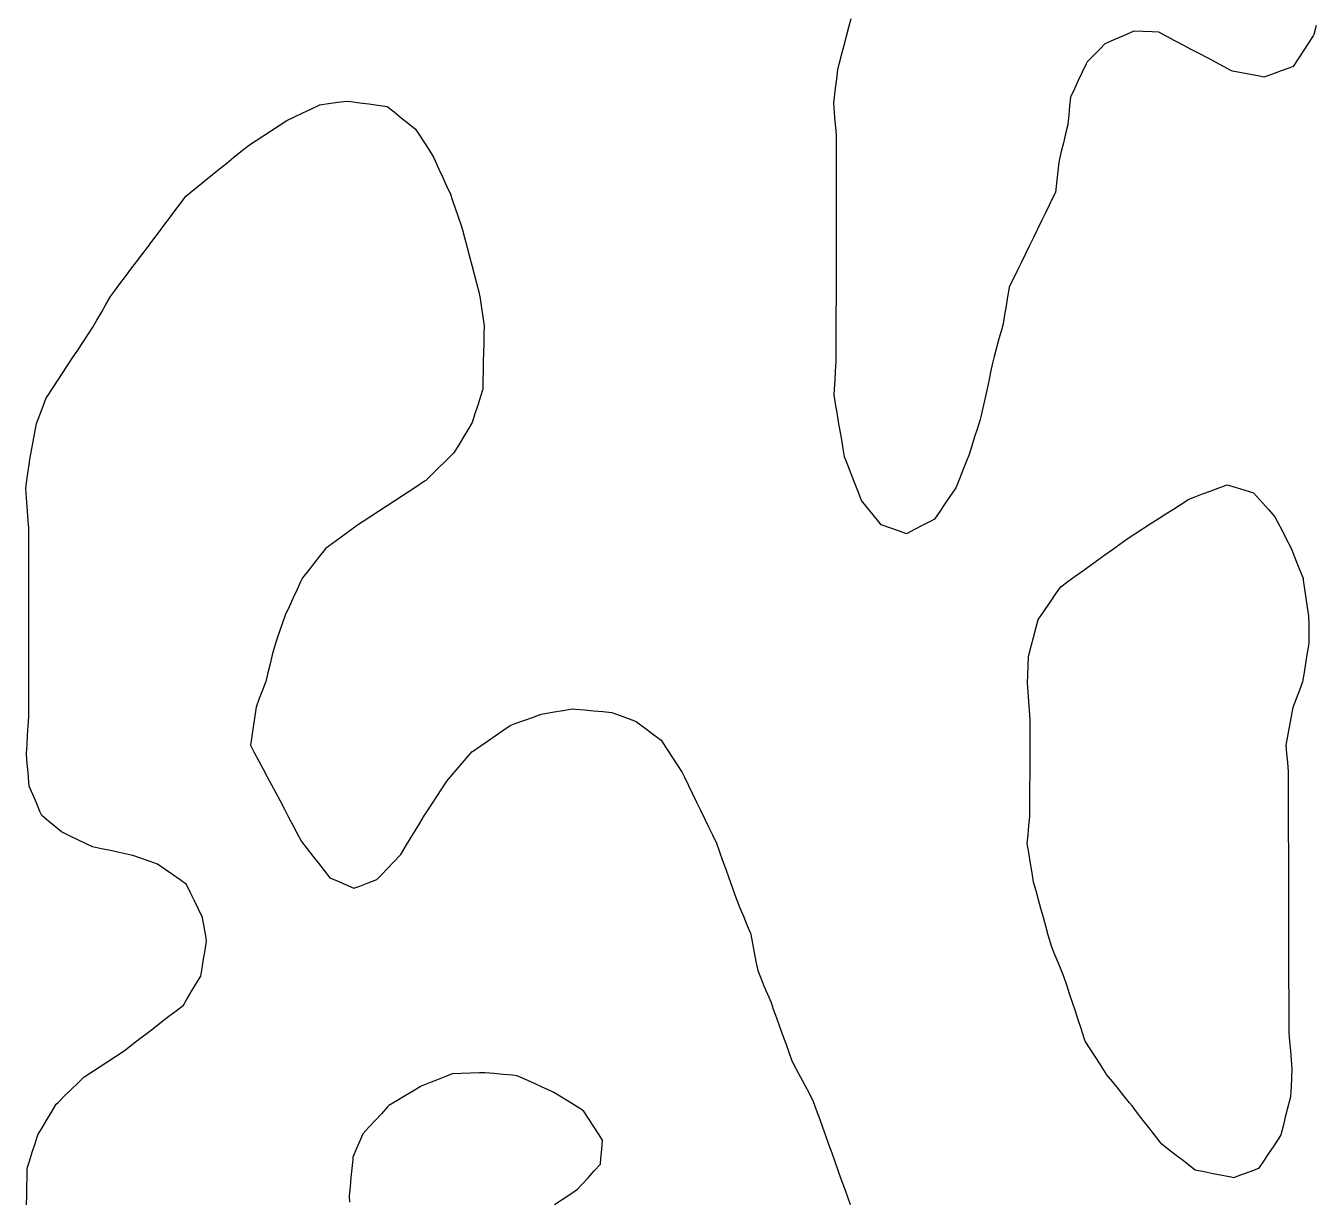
# Model space of a CAD drawing. Header units: millimetres. Extents: x 230 to 3347, y 514 to 5196.
# Drawn here: x 1541.1 to 1682, y 1650.6 to 1778.9 of the extents above; entities that cross this region are included whole.
import ezdxf

# ---------------------------------------------------------------- set-up
doc = ezdxf.new("R2010")
doc.units = ezdxf.units.MM
for name, color, linetype in [('ALL_HOLES', 1, 'Continuous'), ('OUTLINE_ISLAND_01_HOLE_09', 1, 'Continuous'), ('OUTLINE_ISLAND_01_HOLE_17', 1, 'Continuous'), ('OUTLINE_ISLAND_01_HOLE_30', 1, 'Continuous')]:
    doc.layers.add(name, color=color, linetype=linetype)

msp = doc.modelspace()

# ---------------------------------------------------------------- linework, layer by layer
at = {"layer": 'ALL_HOLES'}
for points in [[(1682.005, 1778.8795), (1681.7472, 1777.9133), (1681.6584, 1777.7749), (1681.1182, 1776.9334), (1680.578, 1776.0919), (1680.0378, 1775.2503), (1679.4976, 1774.4088), (1679.1097, 1774.268), (1678.1697, 1773.9269), (1677.2297, 1773.5858), (1676.2896, 1773.2447), (1675.7974, 1773.3399), (1674.8156, 1773.5298), (1673.8338, 1773.7197), (1672.852, 1773.9095), (1672.7731, 1773.9512), (1671.8887, 1774.4179), (1671.0043, 1774.8846), (1670.1199, 1775.3513), (1669.2355, 1775.8181), (1668.3511, 1776.2848), (1667.4667, 1776.7515), (1666.5823, 1777.2182), (1665.6979, 1777.685), (1664.8135, 1778.1517), (1664.0926, 1778.1804), (1663.0934, 1778.2201), (1662.0942, 1778.2598), (1661.6829, 1778.0799), (1660.7667, 1777.6792), (1659.8505, 1777.2784), (1658.9343, 1776.8777), (1658.4202, 1776.3574), (1657.7174, 1775.646), (1657.0146, 1774.9346), (1656.8963, 1774.6872), (1656.4648, 1773.7851), (1656.0333, 1772.883), (1655.6018, 1771.9809), (1655.1702, 1771.0788), (1655.0836, 1770.1045), (1654.995, 1769.1084), (1654.9064, 1768.1123), (1654.8874, 1768.0348), (1654.6493, 1767.0636), (1654.4113, 1766.0923), (1654.1732, 1765.1211), (1653.9351, 1764.1498), (1653.8784, 1763.6488), (1653.7659, 1762.6551), (1653.6533, 1761.6615), (1653.5408, 1760.6678), (1653.3343, 1760.2457), (1652.8948, 1759.3474), (1652.4554, 1758.4492), (1652.0159, 1757.5509), (1651.5765, 1756.6526), (1651.1371, 1755.7543), (1650.6976, 1754.8561), (1650.2582, 1753.9578), (1649.8187, 1753.0595), (1649.3793, 1752.1613), (1648.9398, 1751.263), (1648.5004, 1750.3647), (1648.4833, 1750.2631), (1648.3171, 1749.277), (1648.1509, 1748.2909), (1647.9848, 1747.3048), (1647.8186, 1746.3187), (1647.6294, 1745.6354), (1647.3625, 1744.6717), (1647.0956, 1743.7079), (1646.8288, 1742.7442), (1646.6699, 1742.01), (1646.4585, 1741.0326), (1646.2471, 1740.0552), (1646.0356, 1739.0778), (1645.8242, 1738.1004), (1645.6127, 1737.123), (1645.4013, 1736.1456), (1645.315, 1735.8709), (1645.0153, 1734.9169), (1644.7157, 1733.9628), (1644.4161, 1733.0088), (1644.1164, 1732.0547), (1643.7983, 1731.2543), (1643.429, 1730.325), (1643.0598, 1729.3957), (1642.6905, 1728.4663), (1642.5786, 1728.3001), (1642.0204, 1727.4704), (1641.4623, 1726.6406), (1640.9041, 1725.8109), (1640.3459, 1724.9812), (1639.9383, 1724.7714), (1639.0492, 1724.3138), (1638.16, 1723.8562), (1637.2709, 1723.3985), (1636.4137, 1723.6952), (1635.4687, 1724.0224), (1634.5237, 1724.3495), (1634.2466, 1724.6943), (1633.6203, 1725.4739), (1632.994, 1726.2535), (1632.3677, 1727.033), (1632.3262, 1727.1399), (1631.9643, 1728.0721), (1631.6024, 1729.0043), (1631.2405, 1729.9366), (1630.8786, 1730.8688), (1630.5167, 1731.801), (1630.3706, 1732.6583), (1630.2025, 1733.6441), (1630.0345, 1734.6299), (1629.8665, 1735.6157), (1629.6985, 1736.6015), (1629.5305, 1737.5873), (1629.3625, 1738.573), (1629.4025, 1739.1619), (1629.4703, 1740.1596), (1629.5381, 1741.1573), (1629.6059, 1742.155), (1629.6065, 1742.8047), (1629.6075, 1743.8047), (1629.6084, 1744.8047), (1629.6094, 1745.8047), (1629.6103, 1746.8047), (1629.6113, 1747.8047), (1629.6122, 1748.8047), (1629.6132, 1749.8047), (1629.6141, 1750.8047), (1629.6151, 1751.8047), (1629.616, 1752.8047), (1629.617, 1753.8047), (1629.6179, 1754.8047), (1629.6189, 1755.8047), (1629.6198, 1756.8047), (1629.6208, 1757.8047), (1629.6217, 1758.8047), (1629.6227, 1759.8047), (1629.6236, 1760.8047), (1629.6246, 1761.8047), (1629.6255, 1762.8047), (1629.6265, 1763.8047), (1629.6274, 1764.8047), (1629.6283, 1765.8047), (1629.6293, 1766.8047), (1629.5773, 1767.4114), (1629.492, 1768.4077), (1629.4067, 1769.4041), (1629.3213, 1770.4004), (1629.4043, 1771.0714), (1629.5271, 1772.0639), (1629.6499, 1773.0563), (1629.7727, 1774.0487), (1629.9718, 1774.8202), (1630.2216, 1775.7885), (1630.4715, 1776.7568), (1630.7214, 1777.725), (1630.9712, 1778.6933), (1631.2211, 1779.6616)], [(1541.1897, 1650.1283), (1541.2108, 1651.1281), (1541.2319, 1652.1278), (1541.253, 1653.1276), (1541.2741, 1654.1274), (1541.5179, 1654.8961), (1541.8202, 1655.8493), (1542.1224, 1656.8025), (1542.4247, 1657.7557), (1542.8903, 1658.5293), (1543.4059, 1659.386), (1543.9216, 1660.2428), (1544.4373, 1661.0996), (1544.6418, 1661.2991), (1545.3578, 1661.9973), (1546.0737, 1662.6955), (1546.7896, 1663.3937), (1547.5055, 1664.0918), (1547.5716, 1664.1349), (1548.4097, 1664.6804), (1549.2478, 1665.2259), (1550.0859, 1665.7715), (1550.924, 1666.317), (1551.7621, 1666.8625), (1551.9849, 1667.0346), (1552.7765, 1667.6457), (1553.568, 1668.2569), (1554.3595, 1668.868), (1555.1511, 1669.4791), (1555.9426, 1670.0902), (1556.7341, 1670.7014), (1557.5257, 1671.3125), (1558.3172, 1671.9236), (1558.6623, 1672.497), (1559.178, 1673.3538), (1559.6937, 1674.2106), (1560.2094, 1675.0674), (1560.3597, 1675.9594), (1560.5258, 1676.9455), (1560.6919, 1677.9316), (1560.858, 1678.9177), (1560.7616, 1679.4728), (1560.5907, 1680.4581), (1560.4197, 1681.4434), (1560.3944, 1681.4953), (1559.957, 1682.3946), (1559.5195, 1683.2938), (1559.082, 1684.1931), (1558.6446, 1685.0923), (1557.9521, 1685.5852), (1557.1374, 1686.1651), (1556.3228, 1686.745), (1555.5081, 1687.3249), (1554.7033, 1687.6049), (1553.7588, 1687.9334), (1552.8144, 1688.262), (1552.3026, 1688.3717), (1551.3248, 1688.5812), (1550.347, 1688.7908), (1549.3692, 1689.0003), (1548.3914, 1689.2099), (1547.6992, 1689.5435), (1546.7983, 1689.9777), (1545.8975, 1690.4119), (1544.9967, 1690.846), (1544.3901, 1691.3489), (1543.6202, 1691.9871), (1542.8504, 1692.6253), (1542.6601, 1693.0716), (1542.2679, 1693.9915), (1541.8758, 1694.9114), (1541.4836, 1695.8313), (1541.4428, 1696.3059), (1541.3572, 1697.3022), (1541.2716, 1698.2985), (1541.186, 1699.2949), (1541.1928, 1699.4099), (1541.2517, 1700.4081), (1541.3106, 1701.4064), (1541.3695, 1702.4047), (1541.4285, 1703.4029), (1541.429, 1704.1016), (1541.4299, 1705.1016), (1541.4307, 1706.1016), (1541.4315, 1707.1016), (1541.4324, 1708.1016), (1541.4332, 1709.1016), (1541.434, 1710.1016), (1541.4348, 1711.1016), (1541.4357, 1712.1016), (1541.4365, 1713.1016), (1541.4373, 1714.1016), (1541.4381, 1715.1016), (1541.439, 1716.1016), (1541.4398, 1717.1015), (1541.4406, 1718.1015), (1541.4415, 1719.1015), (1541.4423, 1720.1015), (1541.4431, 1721.1015), (1541.4439, 1722.1015), (1541.4448, 1723.1015), (1541.4456, 1724.1015), (1541.4274, 1724.3347), (1541.3495, 1725.3316), (1541.2716, 1726.3286), (1541.1938, 1727.3256), (1541.1159, 1728.3225), (1541.243, 1729.241), (1541.3802, 1730.2316), (1541.5173, 1731.2221), (1541.5697, 1731.5104), (1541.7486, 1732.4942), (1541.9275, 1733.4781), (1542.1065, 1734.462), (1542.2854, 1735.4458), (1542.6398, 1736.3767), (1542.9956, 1737.3113), (1543.3514, 1738.2458), (1543.4714, 1738.4273), (1544.0231, 1739.2614), (1544.5747, 1740.0955), (1545.1263, 1740.9296), (1545.678, 1741.7637), (1546.2296, 1742.5977), (1546.7813, 1743.4318), (1547.3329, 1744.2659), (1547.8845, 1745.1), (1548.4362, 1745.9341), (1548.8756, 1746.6998), (1549.3734, 1747.5671), (1549.8711, 1748.4344), (1550.3689, 1749.3017), (1550.7908, 1749.8645), (1551.3906, 1750.6646), (1551.9904, 1751.4647), (1552.5903, 1752.2648), (1553.1901, 1753.0649), (1553.79, 1753.8651), (1554.3898, 1754.6652), (1554.9897, 1755.4653), (1555.5895, 1756.2654), (1556.1894, 1757.0655), (1556.7892, 1757.8656), (1557.3891, 1758.6658), (1557.9889, 1759.4659), (1558.5888, 1760.266), (1559.1618, 1760.7283), (1559.9401, 1761.3562), (1560.7184, 1761.9841), (1561.4967, 1762.612), (1562.275, 1763.2398), (1563.0533, 1763.8677), (1563.8316, 1764.4956), (1564.6099, 1765.1235), (1565.3882, 1765.7514), (1565.4194, 1765.7717), (1566.2571, 1766.3179), (1567.0948, 1766.864), (1567.9325, 1767.4102), (1568.7702, 1767.9563), (1569.6079, 1768.5024), (1570.4484, 1768.905), (1571.3503, 1769.337), (1572.2522, 1769.769), (1573.1541, 1770.201), (1573.1923, 1770.2193), (1574.1822, 1770.3607), (1575.1722, 1770.5021), (1576.1621, 1770.6435), (1576.5952, 1770.5855), (1577.5864, 1770.4527), (1578.5775, 1770.3199), (1579.5687, 1770.1871), (1580.5598, 1770.0544), (1581.3242, 1769.4463), (1582.1068, 1768.8238), (1582.8894, 1768.2012), (1583.672, 1767.5787), (1584.0247, 1767.0272), (1584.5635, 1766.1847), (1585.1022, 1765.3422), (1585.641, 1764.4998), (1585.8125, 1764.1253), (1586.229, 1763.2161), (1586.6454, 1762.3069), (1587.0619, 1761.3978), (1587.4783, 1760.4886), (1587.6796, 1759.9045), (1588.0053, 1758.9591), (1588.331, 1758.0136), (1588.6568, 1757.0681), (1588.7907, 1756.5663), (1589.0486, 1755.6001), (1589.3065, 1754.6339), (1589.5644, 1753.6677), (1589.8222, 1752.7016), (1590.0801, 1751.7354), (1590.338, 1750.7692), (1590.5959, 1749.803), (1590.7074, 1749.064), (1590.8566, 1748.0752), (1591.0058, 1747.0863), (1591.1549, 1746.0975), (1591.1342, 1745.1642), (1591.112, 1744.1645), (1591.0898, 1743.1647), (1591.0676, 1742.165), (1591.0454, 1741.1652), (1591.0232, 1740.1655), (1591.001, 1739.1657), (1590.7555, 1738.3925), (1590.4529, 1737.4394), (1590.1503, 1736.4863), (1589.8477, 1735.5331), (1589.3768, 1734.7516), (1588.8606, 1733.8951), (1588.3445, 1733.0386), (1587.8284, 1732.1821), (1587.6101, 1731.9696), (1586.8935, 1731.2722), (1586.1769, 1730.5747), (1585.4604, 1729.8772), (1584.7438, 1729.1797), (1584.6468, 1729.1161), (1583.8108, 1728.5673), (1582.9748, 1728.0185), (1582.1389, 1727.4698), (1581.3029, 1726.921), (1580.4669, 1726.3723), (1579.6309, 1725.8235), (1578.7949, 1725.2748), (1577.9589, 1724.726), (1577.1229, 1724.1773), (1577.0297, 1724.1089), (1576.2232, 1723.5176), (1575.4167, 1722.9264), (1574.6102, 1722.3351), (1573.8037, 1721.7439), (1573.7831, 1721.7174), (1573.1693, 1720.9279), (1572.5555, 1720.1385), (1571.9417, 1719.349), (1571.3279, 1718.5596), (1571.1245, 1718.1249), (1570.7009, 1717.2191), (1570.2772, 1716.3132), (1569.8535, 1715.4074), (1569.4299, 1714.5016), (1569.184, 1713.7807), (1568.8612, 1712.8342), (1568.5384, 1711.8877), (1568.2156, 1710.9413), (1568.025, 1710.1574), (1567.7887, 1709.1857), (1567.5524, 1708.214), (1567.3161, 1707.2423), (1566.9646, 1706.3186), (1566.609, 1705.384), (1566.2533, 1704.4494), (1566.2243, 1704.2493), (1566.0808, 1703.2597), (1565.9373, 1702.27), (1565.7938, 1701.2804), (1565.6503, 1700.2907), (1566.0647, 1699.5094), (1566.5333, 1698.626), (1567.0019, 1697.7426), (1567.4705, 1696.8591), (1567.9391, 1695.9757), (1568.4077, 1695.0923), (1568.8763, 1694.2089), (1569.3449, 1693.3255), (1569.8135, 1692.4421), (1570.2821, 1691.5587), (1570.7507, 1690.6753), (1571.2193, 1689.7918), (1571.229, 1689.7793), (1571.8418, 1688.9891), (1572.4545, 1688.1988), (1573.0673, 1687.4085), (1573.68, 1686.6183), (1574.2928, 1685.828), (1575.0975, 1685.4785), (1576.0148, 1685.0802), (1576.932, 1684.6819), (1577.5712, 1684.9205), (1578.5081, 1685.2701), (1579.445, 1685.6198), (1579.9158, 1686.1129), (1580.6064, 1686.8362), (1581.297, 1687.5594), (1581.9876, 1688.2827), (1582.0479, 1688.3812), (1582.57, 1689.234), (1583.0922, 1690.0869), (1583.6143, 1690.9398), (1584.1364, 1691.7926), (1584.6586, 1692.6455), (1584.8987, 1693.0162), (1585.4424, 1693.8555), (1585.986, 1694.6948), (1586.5297, 1695.5341), (1587.0733, 1696.3734), (1587.2504, 1696.579), (1587.9029, 1697.3367), (1588.5555, 1698.0945), (1589.208, 1698.8522), (1589.8606, 1699.61), (1589.8859, 1699.6274), (1590.7104, 1700.1933), (1591.5348, 1700.7593), (1592.3593, 1701.3252), (1593.1838, 1701.8911), (1594.0082, 1702.457), (1594.5511, 1702.6552), (1595.4904, 1702.9981), (1596.4298, 1703.341), (1597.3692, 1703.6838), (1597.8151, 1703.7602), (1598.8008, 1703.9289), (1599.7864, 1704.0976), (1600.7721, 1704.2663), (1601.1226, 1704.2355), (1602.1188, 1704.1482), (1603.1149, 1704.0609), (1604.1111, 1703.9736), (1605.1073, 1703.8862), (1605.8872, 1703.5952), (1606.8241, 1703.2457), (1607.761, 1702.8961), (1608.1025, 1702.6392), (1608.9017, 1702.0381), (1609.7008, 1701.4369), (1610.4999, 1700.8357), (1610.5994, 1700.6826), (1611.1441, 1699.8439), (1611.6888, 1699.0052), (1612.2334, 1698.1666), (1612.7781, 1697.3279), (1613.036, 1696.7961), (1613.4723, 1695.8963), (1613.9086, 1694.9965), (1614.345, 1694.0967), (1614.7813, 1693.1969), (1615.2176, 1692.2971), (1615.6539, 1691.3973), (1616.0902, 1690.4975), (1616.5266, 1689.5977), (1616.8617, 1688.6595), (1617.1981, 1687.7177), (1617.5344, 1686.776), (1617.8708, 1685.8343), (1618.2072, 1684.8925), (1618.5435, 1683.9508), (1618.8799, 1683.0091), (1619.0742, 1682.5467), (1619.4616, 1681.6248), (1619.849, 1680.7029), (1620.2364, 1679.7809), (1620.2678, 1679.6177), (1620.4568, 1678.6357), (1620.6458, 1677.6537), (1620.8348, 1676.6718), (1621.0238, 1675.6898), (1621.3276, 1674.9589), (1621.7114, 1674.0354), (1622.0952, 1673.112), (1622.479, 1672.1886), (1622.7324, 1671.4827), (1623.0702, 1670.5415), (1623.4081, 1669.6004), (1623.746, 1668.6592), (1624.0839, 1667.718), (1624.4218, 1666.7768), (1624.7596, 1665.8356), (1624.7639, 1665.8276), (1625.2301, 1664.9429), (1625.6964, 1664.0582), (1626.1626, 1663.1736), (1626.6289, 1662.2889), (1627.0951, 1661.4043), (1627.4209, 1660.493), (1627.7575, 1659.5514), (1628.0941, 1658.6097), (1628.4307, 1657.6681), (1628.7673, 1656.7265), (1629.104, 1655.7848), (1629.4406, 1654.8432), (1629.7772, 1653.9015), (1630.1138, 1652.9599), (1630.4505, 1652.0183), (1630.7871, 1651.0766), (1631.1237, 1650.135)], [(1598.8479, 1650.1434), (1599.6792, 1650.6992), (1600.5105, 1651.2551), (1601.3418, 1651.8109), (1601.8242, 1652.3384), (1602.4991, 1653.0763), (1603.174, 1653.8142), (1603.8489, 1654.5521), (1603.905, 1655.18), (1603.994, 1656.176), (1604.083, 1657.1721), (1603.6349, 1657.8672), (1603.0932, 1658.7077), (1602.5514, 1659.5483), (1602.0096, 1660.3888), (1601.3069, 1660.8209), (1600.4551, 1661.3448), (1599.6032, 1661.8686), (1598.7514, 1662.3924), (1598.4097, 1662.5484), (1597.5, 1662.9638), (1596.5903, 1663.3791), (1595.6806, 1663.7944), (1594.771, 1664.2097), (1594.2291, 1664.2589), (1593.2332, 1664.3491), (1592.2373, 1664.4394), (1591.2414, 1664.5297), (1590.6559, 1664.5103), (1589.6565, 1664.4772), (1588.657, 1664.444), (1587.6576, 1664.4109), (1587.0599, 1664.1713), (1586.1317, 1663.7992), (1585.2035, 1663.4271), (1584.2753, 1663.055), (1584.1912, 1663.0045), (1583.3338, 1662.4898), (1582.4764, 1661.9751), (1581.619, 1661.4604), (1580.7617, 1660.9457), (1580.623, 1660.7966), (1579.9423, 1660.064), (1579.2616, 1659.3314), (1578.5809, 1658.5989), (1577.9002, 1657.8663), (1577.6112, 1657.1785), (1577.2238, 1656.2566), (1576.8364, 1655.3346), (1576.8101, 1655.071), (1576.7109, 1654.0759), (1576.6117, 1653.0809), (1576.5125, 1652.0858), (1576.4133, 1651.0907), (1576.4693, 1650.3916)]]:
    msp.add_lwpolyline(points, dxfattribs=at)
msp.add_lwpolyline([(1672.2935, 1728.7309), (1673.2514, 1728.4436), (1674.2092, 1728.1563), (1675.1671, 1727.869), (1675.4932, 1727.4996), (1676.155, 1726.75), (1676.8169, 1726.0004), (1677.4788, 1725.2507), (1677.8093, 1724.6188), (1678.2728, 1723.7327), (1678.7362, 1722.8465), (1679.1997, 1721.9604), (1679.4522, 1721.3297), (1679.8238, 1720.4013), (1680.1955, 1719.473), (1680.5672, 1718.5446), (1680.5981, 1718.3348), (1680.7442, 1717.3455), (1680.8903, 1716.3563), (1681.0363, 1715.367), (1681.1824, 1714.3777), (1681.1858, 1713.4707), (1681.1896, 1712.4707), (1681.1933, 1711.4707), (1681.1485, 1711.1865), (1680.9925, 1710.1988), (1680.8366, 1709.211), (1680.6806, 1708.2232), (1680.5247, 1707.2355), (1680.1706, 1706.3052), (1679.8148, 1705.3706), (1679.459, 1704.436), (1679.4199, 1704.2231), (1679.2392, 1703.2395), (1679.0585, 1702.256), (1678.8778, 1701.2724), (1678.6971, 1700.2889), (1678.7735, 1699.4066), (1678.8598, 1698.4103), (1678.9461, 1697.414), (1678.9466, 1697.1819), (1678.9489, 1696.1819), (1678.9512, 1695.1819), (1678.9534, 1694.1819), (1678.9557, 1693.1819), (1678.958, 1692.1819), (1678.9603, 1691.182), (1678.9626, 1690.182), (1678.9649, 1689.182), (1678.9672, 1688.182), (1678.9694, 1687.182), (1678.9717, 1686.182), (1678.974, 1685.182), (1678.9763, 1684.182), (1678.9786, 1683.182), (1678.9809, 1682.182), (1678.9832, 1681.182), (1678.9854, 1680.182), (1678.9877, 1679.182), (1678.99, 1678.182), (1678.9923, 1677.182), (1678.9946, 1676.182), (1678.9969, 1675.182), (1678.9992, 1674.182), (1679.0014, 1673.182), (1679.0037, 1672.182), (1679.006, 1671.182), (1679.0083, 1670.182), (1679.0106, 1669.182), (1679.0301, 1668.9345), (1679.1088, 1667.9376), (1679.1875, 1666.9407), (1679.2662, 1665.9438), (1679.3448, 1664.9469), (1679.3008, 1663.9919), (1679.2548, 1662.993), (1679.2088, 1661.994), (1679.1164, 1661.6244), (1678.8739, 1660.6542), (1678.6314, 1659.6841), (1678.3889, 1658.7139), (1678.1464, 1657.7438), (1677.9168, 1657.3977), (1677.364, 1656.5644), (1676.8112, 1655.731), (1676.2584, 1654.8977), (1675.7056, 1654.0644), (1674.8566, 1653.7521), (1673.918, 1653.4069), (1672.9795, 1653.0616), (1672.7158, 1653.1152), (1671.7358, 1653.3141), (1670.7558, 1653.513), (1669.7758, 1653.7119), (1668.7958, 1653.9108), (1668.2994, 1654.2941), (1667.508, 1654.9054), (1666.7165, 1655.5166), (1665.925, 1656.1278), (1665.1336, 1656.739), (1664.9596, 1656.9638), (1664.3474, 1657.7545), (1663.7352, 1658.5452), (1663.1229, 1659.3359), (1662.5107, 1660.1266), (1661.8985, 1660.9173), (1661.635, 1661.2445), (1661.0077, 1662.0233), (1660.3804, 1662.8021), (1659.7531, 1663.5809), (1659.1258, 1664.3597), (1658.9621, 1664.6139), (1658.4207, 1665.4547), (1657.8793, 1666.2955), (1657.3379, 1667.1362), (1656.7965, 1667.977), (1656.6522, 1668.4146), (1656.339, 1669.3643), (1656.0259, 1670.314), (1655.7128, 1671.2637), (1655.3997, 1672.2134), (1655.0865, 1673.1631), (1654.7734, 1674.1129), (1654.4603, 1675.0626), (1654.2462, 1675.5747), (1653.8605, 1676.4974), (1653.4749, 1677.42), (1653.0892, 1678.3427), (1653.0164, 1678.607), (1652.7508, 1679.5711), (1652.4853, 1680.5352), (1652.2197, 1681.4993), (1651.9542, 1682.4634), (1651.6886, 1683.4275), (1651.4231, 1684.3916), (1651.1575, 1685.3557), (1651.1148, 1685.6144), (1650.9519, 1686.601), (1650.7891, 1687.5877), (1650.6262, 1688.5743), (1650.4633, 1689.561), (1650.5525, 1690.5229), (1650.6449, 1691.5186), (1650.7373, 1692.5144), (1650.7392, 1692.9044), (1650.7443, 1693.9044), (1650.7493, 1694.9044), (1650.7543, 1695.9044), (1650.7594, 1696.9044), (1650.7644, 1697.9044), (1650.7694, 1698.9044), (1650.7745, 1699.9044), (1650.7795, 1700.9043), (1650.7845, 1701.9043), (1650.7896, 1702.9043), (1650.7742, 1703.1043), (1650.6978, 1704.1014), (1650.6213, 1705.0984), (1650.5448, 1706.0955), (1650.4684, 1707.0926), (1650.5053, 1707.953), (1650.5481, 1708.952), (1650.591, 1709.9511), (1650.6392, 1710.137), (1650.89, 1711.105), (1651.1409, 1712.073), (1651.3918, 1713.041), (1651.6427, 1714.0091), (1651.8513, 1714.3113), (1652.4195, 1715.1342), (1652.9876, 1715.9571), (1653.5558, 1716.7801), (1654.1239, 1717.603), (1654.8925, 1718.1593), (1655.7025, 1718.7457), (1656.5126, 1719.332), (1657.3227, 1719.9184), (1658.1327, 1720.5047), (1658.9428, 1721.0911), (1659.7528, 1721.6774), (1660.5629, 1722.2638), (1661.3729, 1722.8501), (1662.2112, 1723.3891), (1663.0524, 1723.9298), (1663.8935, 1724.4706), (1664.7347, 1725.0114), (1665.5759, 1725.5522), (1666.417, 1726.0929), (1667.2582, 1726.6337), (1668.0994, 1727.1745), (1668.668, 1727.3855), (1669.6056, 1727.7334), (1670.5431, 1728.0813), (1671.4806, 1728.4292)], close=True, dxfattribs=at)
at = {"layer": 'OUTLINE_ISLAND_01_HOLE_09'}
msp.add_lwpolyline([(1672.2935, 1728.7309), (1673.2514, 1728.4436), (1674.2092, 1728.1563), (1675.1671, 1727.869), (1675.4932, 1727.4996), (1676.155, 1726.75), (1676.8169, 1726.0004), (1677.4788, 1725.2507), (1677.8093, 1724.6188), (1678.2728, 1723.7327), (1678.7362, 1722.8465), (1679.1997, 1721.9604), (1679.4522, 1721.3297), (1679.8238, 1720.4013), (1680.1955, 1719.473), (1680.5672, 1718.5446), (1680.5981, 1718.3348), (1680.7442, 1717.3455), (1680.8903, 1716.3563), (1681.0363, 1715.367), (1681.1824, 1714.3777), (1681.1858, 1713.4707), (1681.1896, 1712.4707), (1681.1933, 1711.4707), (1681.1485, 1711.1865), (1680.9925, 1710.1988), (1680.8366, 1709.211), (1680.6806, 1708.2232), (1680.5247, 1707.2355), (1680.1706, 1706.3052), (1679.8148, 1705.3706), (1679.459, 1704.436), (1679.4199, 1704.2231), (1679.2392, 1703.2395), (1679.0585, 1702.256), (1678.8778, 1701.2724), (1678.6971, 1700.2889), (1678.7735, 1699.4066), (1678.8598, 1698.4103), (1678.9461, 1697.414), (1678.9466, 1697.1819), (1678.9489, 1696.1819), (1678.9512, 1695.1819), (1678.9534, 1694.1819), (1678.9557, 1693.1819), (1678.958, 1692.1819), (1678.9603, 1691.182), (1678.9626, 1690.182), (1678.9649, 1689.182), (1678.9672, 1688.182), (1678.9694, 1687.182), (1678.9717, 1686.182), (1678.974, 1685.182), (1678.9763, 1684.182), (1678.9786, 1683.182), (1678.9809, 1682.182), (1678.9832, 1681.182), (1678.9854, 1680.182), (1678.9877, 1679.182), (1678.99, 1678.182), (1678.9923, 1677.182), (1678.9946, 1676.182), (1678.9969, 1675.182), (1678.9992, 1674.182), (1679.0014, 1673.182), (1679.0037, 1672.182), (1679.006, 1671.182), (1679.0083, 1670.182), (1679.0106, 1669.182), (1679.0301, 1668.9345), (1679.1088, 1667.9376), (1679.1875, 1666.9407), (1679.2662, 1665.9438), (1679.3448, 1664.9469), (1679.3008, 1663.9919), (1679.2548, 1662.993), (1679.2088, 1661.994), (1679.1164, 1661.6244), (1678.8739, 1660.6542), (1678.6314, 1659.6841), (1678.3889, 1658.7139), (1678.1464, 1657.7438), (1677.9168, 1657.3977), (1677.364, 1656.5644), (1676.8112, 1655.731), (1676.2584, 1654.8977), (1675.7056, 1654.0644), (1674.8566, 1653.7521), (1673.918, 1653.4069), (1672.9795, 1653.0616), (1672.7158, 1653.1152), (1671.7358, 1653.3141), (1670.7558, 1653.513), (1669.7758, 1653.7119), (1668.7958, 1653.9108), (1668.2994, 1654.2941), (1667.508, 1654.9054), (1666.7165, 1655.5166), (1665.925, 1656.1278), (1665.1336, 1656.739), (1664.9596, 1656.9638), (1664.3474, 1657.7545), (1663.7352, 1658.5452), (1663.1229, 1659.3359), (1662.5107, 1660.1266), (1661.8985, 1660.9173), (1661.635, 1661.2445), (1661.0077, 1662.0233), (1660.3804, 1662.8021), (1659.7531, 1663.5809), (1659.1258, 1664.3597), (1658.9621, 1664.6139), (1658.4207, 1665.4547), (1657.8793, 1666.2955), (1657.3379, 1667.1362), (1656.7965, 1667.977), (1656.6522, 1668.4146), (1656.339, 1669.3643), (1656.0259, 1670.314), (1655.7128, 1671.2637), (1655.3997, 1672.2134), (1655.0865, 1673.1631), (1654.7734, 1674.1129), (1654.4603, 1675.0626), (1654.2462, 1675.5747), (1653.8605, 1676.4974), (1653.4749, 1677.42), (1653.0892, 1678.3427), (1653.0164, 1678.607), (1652.7508, 1679.5711), (1652.4853, 1680.5352), (1652.2197, 1681.4993), (1651.9542, 1682.4634), (1651.6886, 1683.4275), (1651.4231, 1684.3916), (1651.1575, 1685.3557), (1651.1148, 1685.6144), (1650.9519, 1686.601), (1650.7891, 1687.5877), (1650.6262, 1688.5743), (1650.4633, 1689.561), (1650.5525, 1690.5229), (1650.6449, 1691.5186), (1650.7373, 1692.5144), (1650.7392, 1692.9044), (1650.7443, 1693.9044), (1650.7493, 1694.9044), (1650.7543, 1695.9044), (1650.7594, 1696.9044), (1650.7644, 1697.9044), (1650.7694, 1698.9044), (1650.7745, 1699.9044), (1650.7795, 1700.9043), (1650.7845, 1701.9043), (1650.7896, 1702.9043), (1650.7742, 1703.1043), (1650.6978, 1704.1014), (1650.6213, 1705.0984), (1650.5448, 1706.0955), (1650.4684, 1707.0926), (1650.5053, 1707.953), (1650.5481, 1708.952), (1650.591, 1709.9511), (1650.6392, 1710.137), (1650.89, 1711.105), (1651.1409, 1712.073), (1651.3918, 1713.041), (1651.6427, 1714.0091), (1651.8513, 1714.3113), (1652.4195, 1715.1342), (1652.9876, 1715.9571), (1653.5558, 1716.7801), (1654.1239, 1717.603), (1654.8925, 1718.1593), (1655.7025, 1718.7457), (1656.5126, 1719.332), (1657.3227, 1719.9184), (1658.1327, 1720.5047), (1658.9428, 1721.0911), (1659.7528, 1721.6774), (1660.5629, 1722.2638), (1661.3729, 1722.8501), (1662.2112, 1723.3891), (1663.0524, 1723.9298), (1663.8935, 1724.4706), (1664.7347, 1725.0114), (1665.5759, 1725.5522), (1666.417, 1726.0929), (1667.2582, 1726.6337), (1668.0994, 1727.1745), (1668.668, 1727.3855), (1669.6056, 1727.7334), (1670.5431, 1728.0813), (1671.4806, 1728.4292)], close=True, dxfattribs=at)
at = {"layer": 'OUTLINE_ISLAND_01_HOLE_17'}
for points in [[(1541.1897, 1650.1283), (1541.2108, 1651.1281), (1541.2319, 1652.1278), (1541.253, 1653.1276), (1541.2741, 1654.1274), (1541.5179, 1654.8961), (1541.8202, 1655.8493), (1542.1224, 1656.8025), (1542.4247, 1657.7557), (1542.8903, 1658.5293), (1543.4059, 1659.386), (1543.9216, 1660.2428), (1544.4373, 1661.0996), (1544.6418, 1661.2991), (1545.3578, 1661.9973), (1546.0737, 1662.6955), (1546.7896, 1663.3937), (1547.5055, 1664.0918), (1547.5716, 1664.1349), (1548.4097, 1664.6804), (1549.2478, 1665.2259), (1550.0859, 1665.7715), (1550.924, 1666.317), (1551.7621, 1666.8625), (1551.9849, 1667.0346), (1552.7765, 1667.6457), (1553.568, 1668.2569), (1554.3595, 1668.868), (1555.1511, 1669.4791), (1555.9426, 1670.0902), (1556.7341, 1670.7014), (1557.5257, 1671.3125), (1558.3172, 1671.9236), (1558.6623, 1672.497), (1559.178, 1673.3538), (1559.6937, 1674.2106), (1560.2094, 1675.0674), (1560.3597, 1675.9594), (1560.5258, 1676.9455), (1560.6919, 1677.9316), (1560.858, 1678.9177), (1560.7616, 1679.4728), (1560.5907, 1680.4581), (1560.4197, 1681.4434), (1560.3944, 1681.4953), (1559.957, 1682.3946), (1559.5195, 1683.2938), (1559.082, 1684.1931), (1558.6446, 1685.0923), (1557.9521, 1685.5852), (1557.1374, 1686.1651), (1556.3228, 1686.745), (1555.5081, 1687.3249), (1554.7033, 1687.6049), (1553.7588, 1687.9334), (1552.8144, 1688.262), (1552.3026, 1688.3717), (1551.3248, 1688.5812), (1550.347, 1688.7908), (1549.3692, 1689.0003), (1548.3914, 1689.2099), (1547.6992, 1689.5435), (1546.7983, 1689.9777), (1545.8975, 1690.4119), (1544.9967, 1690.846), (1544.3901, 1691.3489), (1543.6202, 1691.9871), (1542.8504, 1692.6253), (1542.6601, 1693.0716), (1542.2679, 1693.9915), (1541.8758, 1694.9114), (1541.4836, 1695.8313), (1541.4428, 1696.3059), (1541.3572, 1697.3022), (1541.2716, 1698.2985), (1541.186, 1699.2949), (1541.1928, 1699.4099), (1541.2517, 1700.4081), (1541.3106, 1701.4064), (1541.3695, 1702.4047), (1541.4285, 1703.4029), (1541.429, 1704.1016), (1541.4299, 1705.1016), (1541.4307, 1706.1016), (1541.4315, 1707.1016), (1541.4324, 1708.1016), (1541.4332, 1709.1016), (1541.434, 1710.1016), (1541.4348, 1711.1016), (1541.4357, 1712.1016), (1541.4365, 1713.1016), (1541.4373, 1714.1016), (1541.4381, 1715.1016), (1541.439, 1716.1016), (1541.4398, 1717.1015), (1541.4406, 1718.1015), (1541.4415, 1719.1015), (1541.4423, 1720.1015), (1541.4431, 1721.1015), (1541.4439, 1722.1015), (1541.4448, 1723.1015), (1541.4456, 1724.1015), (1541.4274, 1724.3347), (1541.3495, 1725.3316), (1541.2716, 1726.3286), (1541.1938, 1727.3256), (1541.1159, 1728.3225), (1541.243, 1729.241), (1541.3802, 1730.2316), (1541.5173, 1731.2221), (1541.5697, 1731.5104), (1541.7486, 1732.4942), (1541.9275, 1733.4781), (1542.1065, 1734.462), (1542.2854, 1735.4458), (1542.6398, 1736.3767), (1542.9956, 1737.3113), (1543.3514, 1738.2458), (1543.4714, 1738.4273), (1544.0231, 1739.2614), (1544.5747, 1740.0955), (1545.1263, 1740.9296), (1545.678, 1741.7637), (1546.2296, 1742.5977), (1546.7813, 1743.4318), (1547.3329, 1744.2659), (1547.8845, 1745.1), (1548.4362, 1745.9341), (1548.8756, 1746.6998), (1549.3734, 1747.5671), (1549.8711, 1748.4344), (1550.3689, 1749.3017), (1550.7908, 1749.8645), (1551.3906, 1750.6646), (1551.9904, 1751.4647), (1552.5903, 1752.2648), (1553.1901, 1753.0649), (1553.79, 1753.8651), (1554.3898, 1754.6652), (1554.9897, 1755.4653), (1555.5895, 1756.2654), (1556.1894, 1757.0655), (1556.7892, 1757.8656), (1557.3891, 1758.6658), (1557.9889, 1759.4659), (1558.5888, 1760.266), (1559.1618, 1760.7283), (1559.9401, 1761.3562), (1560.7184, 1761.9841), (1561.4967, 1762.612), (1562.275, 1763.2398), (1563.0533, 1763.8677), (1563.8316, 1764.4956), (1564.6099, 1765.1235), (1565.3882, 1765.7514), (1565.4194, 1765.7717), (1566.2571, 1766.3179), (1567.0948, 1766.864), (1567.9325, 1767.4102), (1568.7702, 1767.9563), (1569.6079, 1768.5024), (1570.4484, 1768.905), (1571.3503, 1769.337), (1572.2522, 1769.769), (1573.1541, 1770.201), (1573.1923, 1770.2193), (1574.1822, 1770.3607), (1575.1722, 1770.5021), (1576.1621, 1770.6435), (1576.5952, 1770.5855), (1577.5864, 1770.4527), (1578.5775, 1770.3199), (1579.5687, 1770.1871), (1580.5598, 1770.0544), (1581.3242, 1769.4463), (1582.1068, 1768.8238), (1582.8894, 1768.2012), (1583.672, 1767.5787), (1584.0247, 1767.0272), (1584.5635, 1766.1847), (1585.1022, 1765.3422), (1585.641, 1764.4998), (1585.8125, 1764.1253), (1586.229, 1763.2161), (1586.6454, 1762.3069), (1587.0619, 1761.3978), (1587.4783, 1760.4886), (1587.6796, 1759.9045), (1588.0053, 1758.9591), (1588.331, 1758.0136), (1588.6568, 1757.0681), (1588.7907, 1756.5663), (1589.0486, 1755.6001), (1589.3065, 1754.6339), (1589.5644, 1753.6677), (1589.8222, 1752.7016), (1590.0801, 1751.7354), (1590.338, 1750.7692), (1590.5959, 1749.803), (1590.7074, 1749.064), (1590.8566, 1748.0752), (1591.0058, 1747.0863), (1591.1549, 1746.0975), (1591.1342, 1745.1642), (1591.112, 1744.1645), (1591.0898, 1743.1647), (1591.0676, 1742.165), (1591.0454, 1741.1652), (1591.0232, 1740.1655), (1591.001, 1739.1657), (1590.7555, 1738.3925), (1590.4529, 1737.4394), (1590.1503, 1736.4863), (1589.8477, 1735.5331), (1589.3768, 1734.7516), (1588.8606, 1733.8951), (1588.3445, 1733.0386), (1587.8284, 1732.1821), (1587.6101, 1731.9696), (1586.8935, 1731.2722), (1586.1769, 1730.5747), (1585.4604, 1729.8772), (1584.7438, 1729.1797), (1584.6468, 1729.1161), (1583.8108, 1728.5673), (1582.9748, 1728.0185), (1582.1389, 1727.4698), (1581.3029, 1726.921), (1580.4669, 1726.3723), (1579.6309, 1725.8235), (1578.7949, 1725.2748), (1577.9589, 1724.726), (1577.1229, 1724.1773), (1577.0297, 1724.1089), (1576.2232, 1723.5176), (1575.4167, 1722.9264), (1574.6102, 1722.3351), (1573.8037, 1721.7439), (1573.7831, 1721.7174), (1573.1693, 1720.9279), (1572.5555, 1720.1385), (1571.9417, 1719.349), (1571.3279, 1718.5596), (1571.1245, 1718.1249), (1570.7009, 1717.2191), (1570.2772, 1716.3132), (1569.8535, 1715.4074), (1569.4299, 1714.5016), (1569.184, 1713.7807), (1568.8612, 1712.8342), (1568.5384, 1711.8877), (1568.2156, 1710.9413), (1568.025, 1710.1574), (1567.7887, 1709.1857), (1567.5524, 1708.214), (1567.3161, 1707.2423), (1566.9646, 1706.3186), (1566.609, 1705.384), (1566.2533, 1704.4494), (1566.2243, 1704.2493), (1566.0808, 1703.2597), (1565.9373, 1702.27), (1565.7938, 1701.2804), (1565.6503, 1700.2907), (1566.0647, 1699.5094), (1566.5333, 1698.626), (1567.0019, 1697.7426), (1567.4705, 1696.8591), (1567.9391, 1695.9757), (1568.4077, 1695.0923), (1568.8763, 1694.2089), (1569.3449, 1693.3255), (1569.8135, 1692.4421), (1570.2821, 1691.5587), (1570.7507, 1690.6753), (1571.2193, 1689.7918), (1571.229, 1689.7793), (1571.8418, 1688.9891), (1572.4545, 1688.1988), (1573.0673, 1687.4085), (1573.68, 1686.6183), (1574.2928, 1685.828), (1575.0975, 1685.4785), (1576.0148, 1685.0802), (1576.932, 1684.6819), (1577.5712, 1684.9205), (1578.5081, 1685.2701), (1579.445, 1685.6198), (1579.9158, 1686.1129), (1580.6064, 1686.8362), (1581.297, 1687.5594), (1581.9876, 1688.2827), (1582.0479, 1688.3812), (1582.57, 1689.234), (1583.0922, 1690.0869), (1583.6143, 1690.9398), (1584.1364, 1691.7926), (1584.6586, 1692.6455), (1584.8987, 1693.0162), (1585.4424, 1693.8555), (1585.986, 1694.6948), (1586.5297, 1695.5341), (1587.0733, 1696.3734), (1587.2504, 1696.579), (1587.9029, 1697.3367), (1588.5555, 1698.0945), (1589.208, 1698.8522), (1589.8606, 1699.61), (1589.8859, 1699.6274), (1590.7104, 1700.1933), (1591.5348, 1700.7593), (1592.3593, 1701.3252), (1593.1838, 1701.8911), (1594.0082, 1702.457), (1594.5511, 1702.6552), (1595.4904, 1702.9981), (1596.4298, 1703.341), (1597.3692, 1703.6838), (1597.8151, 1703.7602), (1598.8008, 1703.9289), (1599.7864, 1704.0976), (1600.7721, 1704.2663), (1601.1226, 1704.2355), (1602.1188, 1704.1482), (1603.1149, 1704.0609), (1604.1111, 1703.9736), (1605.1073, 1703.8862), (1605.8872, 1703.5952), (1606.8241, 1703.2457), (1607.761, 1702.8961), (1608.1025, 1702.6392), (1608.9017, 1702.0381), (1609.7008, 1701.4369), (1610.4999, 1700.8357), (1610.5994, 1700.6826), (1611.1441, 1699.8439), (1611.6888, 1699.0052), (1612.2334, 1698.1666), (1612.7781, 1697.3279), (1613.036, 1696.7961), (1613.4723, 1695.8963), (1613.9086, 1694.9965), (1614.345, 1694.0967), (1614.7813, 1693.1969), (1615.2176, 1692.2971), (1615.6539, 1691.3973), (1616.0902, 1690.4975), (1616.5266, 1689.5977), (1616.8617, 1688.6595), (1617.1981, 1687.7177), (1617.5344, 1686.776), (1617.8708, 1685.8343), (1618.2072, 1684.8925), (1618.5435, 1683.9508), (1618.8799, 1683.0091), (1619.0742, 1682.5467), (1619.4616, 1681.6248), (1619.849, 1680.7029), (1620.2364, 1679.7809), (1620.2678, 1679.6177), (1620.4568, 1678.6357), (1620.6458, 1677.6537), (1620.8348, 1676.6718), (1621.0238, 1675.6898), (1621.3276, 1674.9589), (1621.7114, 1674.0354), (1622.0952, 1673.112), (1622.479, 1672.1886), (1622.7324, 1671.4827), (1623.0702, 1670.5415), (1623.4081, 1669.6004), (1623.746, 1668.6592), (1624.0839, 1667.718), (1624.4218, 1666.7768), (1624.7596, 1665.8356), (1624.7639, 1665.8276), (1625.2301, 1664.9429), (1625.6964, 1664.0582), (1626.1626, 1663.1736), (1626.6289, 1662.2889), (1627.0951, 1661.4043), (1627.4209, 1660.493), (1627.7575, 1659.5514), (1628.0941, 1658.6097), (1628.4307, 1657.6681), (1628.7673, 1656.7265), (1629.104, 1655.7848), (1629.4406, 1654.8432), (1629.7772, 1653.9015), (1630.1138, 1652.9599), (1630.4505, 1652.0183), (1630.7871, 1651.0766), (1631.1237, 1650.135)], [(1598.8479, 1650.1434), (1599.6792, 1650.6992), (1600.5105, 1651.2551), (1601.3418, 1651.8109), (1601.8242, 1652.3384), (1602.4991, 1653.0763), (1603.174, 1653.8142), (1603.8489, 1654.5521), (1603.905, 1655.18), (1603.994, 1656.176), (1604.083, 1657.1721), (1603.6349, 1657.8672), (1603.0932, 1658.7077), (1602.5514, 1659.5483), (1602.0096, 1660.3888), (1601.3069, 1660.8209), (1600.4551, 1661.3448), (1599.6032, 1661.8686), (1598.7514, 1662.3924), (1598.4097, 1662.5484), (1597.5, 1662.9638), (1596.5903, 1663.3791), (1595.6806, 1663.7944), (1594.771, 1664.2097), (1594.2291, 1664.2589), (1593.2332, 1664.3491), (1592.2373, 1664.4394), (1591.2414, 1664.5297), (1590.6559, 1664.5103), (1589.6565, 1664.4772), (1588.657, 1664.444), (1587.6576, 1664.4109), (1587.0599, 1664.1713), (1586.1317, 1663.7992), (1585.2035, 1663.4271), (1584.2753, 1663.055), (1584.1912, 1663.0045), (1583.3338, 1662.4898), (1582.4764, 1661.9751), (1581.619, 1661.4604), (1580.7617, 1660.9457), (1580.623, 1660.7966), (1579.9423, 1660.064), (1579.2616, 1659.3314), (1578.5809, 1658.5989), (1577.9002, 1657.8663), (1577.6112, 1657.1785), (1577.2238, 1656.2566), (1576.8364, 1655.3346), (1576.8101, 1655.071), (1576.7109, 1654.0759), (1576.6117, 1653.0809), (1576.5125, 1652.0858), (1576.4133, 1651.0907), (1576.4693, 1650.3916)]]:
    msp.add_lwpolyline(points, dxfattribs=at)
at = {"layer": 'OUTLINE_ISLAND_01_HOLE_30'}
msp.add_lwpolyline([(1682.005, 1778.8795), (1681.7472, 1777.9133), (1681.6584, 1777.7749), (1681.1182, 1776.9334), (1680.578, 1776.0919), (1680.0378, 1775.2503), (1679.4976, 1774.4088), (1679.1097, 1774.268), (1678.1697, 1773.9269), (1677.2297, 1773.5858), (1676.2896, 1773.2447), (1675.7974, 1773.3399), (1674.8156, 1773.5298), (1673.8338, 1773.7197), (1672.852, 1773.9095), (1672.7731, 1773.9512), (1671.8887, 1774.4179), (1671.0043, 1774.8846), (1670.1199, 1775.3513), (1669.2355, 1775.8181), (1668.3511, 1776.2848), (1667.4667, 1776.7515), (1666.5823, 1777.2182), (1665.6979, 1777.685), (1664.8135, 1778.1517), (1664.0926, 1778.1804), (1663.0934, 1778.2201), (1662.0942, 1778.2598), (1661.6829, 1778.0799), (1660.7667, 1777.6792), (1659.8505, 1777.2784), (1658.9343, 1776.8777), (1658.4202, 1776.3574), (1657.7174, 1775.646), (1657.0146, 1774.9346), (1656.8963, 1774.6872), (1656.4648, 1773.7851), (1656.0333, 1772.883), (1655.6018, 1771.9809), (1655.1702, 1771.0788), (1655.0836, 1770.1045), (1654.995, 1769.1084), (1654.9064, 1768.1123), (1654.8874, 1768.0348), (1654.6493, 1767.0636), (1654.4113, 1766.0923), (1654.1732, 1765.1211), (1653.9351, 1764.1498), (1653.8784, 1763.6488), (1653.7659, 1762.6551), (1653.6533, 1761.6615), (1653.5408, 1760.6678), (1653.3343, 1760.2457), (1652.8948, 1759.3474), (1652.4554, 1758.4492), (1652.0159, 1757.5509), (1651.5765, 1756.6526), (1651.1371, 1755.7543), (1650.6976, 1754.8561), (1650.2582, 1753.9578), (1649.8187, 1753.0595), (1649.3793, 1752.1613), (1648.9398, 1751.263), (1648.5004, 1750.3647), (1648.4833, 1750.2631), (1648.3171, 1749.277), (1648.1509, 1748.2909), (1647.9848, 1747.3048), (1647.8186, 1746.3187), (1647.6294, 1745.6354), (1647.3625, 1744.6717), (1647.0956, 1743.7079), (1646.8288, 1742.7442), (1646.6699, 1742.01), (1646.4585, 1741.0326), (1646.2471, 1740.0552), (1646.0356, 1739.0778), (1645.8242, 1738.1004), (1645.6127, 1737.123), (1645.4013, 1736.1456), (1645.315, 1735.8709), (1645.0153, 1734.9169), (1644.7157, 1733.9628), (1644.4161, 1733.0088), (1644.1164, 1732.0547), (1643.7983, 1731.2543), (1643.429, 1730.325), (1643.0598, 1729.3957), (1642.6905, 1728.4663), (1642.5786, 1728.3001), (1642.0204, 1727.4704), (1641.4623, 1726.6406), (1640.9041, 1725.8109), (1640.3459, 1724.9812), (1639.9383, 1724.7714), (1639.0492, 1724.3138), (1638.16, 1723.8562), (1637.2709, 1723.3985), (1636.4137, 1723.6952), (1635.4687, 1724.0224), (1634.5237, 1724.3495), (1634.2466, 1724.6943), (1633.6203, 1725.4739), (1632.994, 1726.2535), (1632.3677, 1727.033), (1632.3262, 1727.1399), (1631.9643, 1728.0721), (1631.6024, 1729.0043), (1631.2405, 1729.9366), (1630.8786, 1730.8688), (1630.5167, 1731.801), (1630.3706, 1732.6583), (1630.2025, 1733.6441), (1630.0345, 1734.6299), (1629.8665, 1735.6157), (1629.6985, 1736.6015), (1629.5305, 1737.5873), (1629.3625, 1738.573), (1629.4025, 1739.1619), (1629.4703, 1740.1596), (1629.5381, 1741.1573), (1629.6059, 1742.155), (1629.6065, 1742.8047), (1629.6075, 1743.8047), (1629.6084, 1744.8047), (1629.6094, 1745.8047), (1629.6103, 1746.8047), (1629.6113, 1747.8047), (1629.6122, 1748.8047), (1629.6132, 1749.8047), (1629.6141, 1750.8047), (1629.6151, 1751.8047), (1629.616, 1752.8047), (1629.617, 1753.8047), (1629.6179, 1754.8047), (1629.6189, 1755.8047), (1629.6198, 1756.8047), (1629.6208, 1757.8047), (1629.6217, 1758.8047), (1629.6227, 1759.8047), (1629.6236, 1760.8047), (1629.6246, 1761.8047), (1629.6255, 1762.8047), (1629.6265, 1763.8047), (1629.6274, 1764.8047), (1629.6283, 1765.8047), (1629.6293, 1766.8047), (1629.5773, 1767.4114), (1629.492, 1768.4077), (1629.4067, 1769.4041), (1629.3213, 1770.4004), (1629.4043, 1771.0714), (1629.5271, 1772.0639), (1629.6499, 1773.0563), (1629.7727, 1774.0487), (1629.9718, 1774.8202), (1630.2216, 1775.7885), (1630.4715, 1776.7568), (1630.7214, 1777.725), (1630.9712, 1778.6933), (1631.2211, 1779.6616)], dxfattribs=at)

doc.saveas('drawing.dxf')
